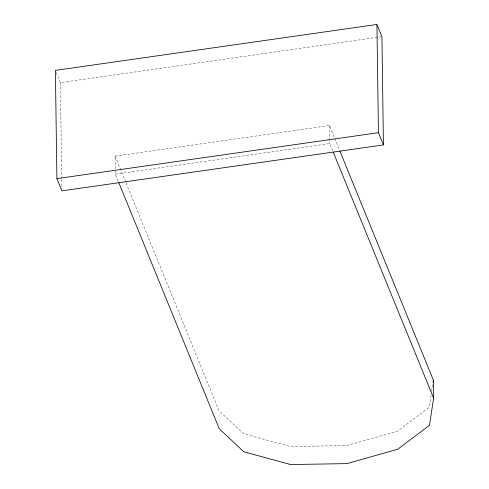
<?xml version="1.0" encoding="UTF-8"?>
<svg xmlns="http://www.w3.org/2000/svg" width="489" height="489" viewBox="0 0 489 489"><rect width="100%" height="100%" fill="white"/><g stroke="black" fill="none" stroke-linecap="round" stroke-linejoin="round"><path stroke-width="0.37" stroke-dasharray="2.44 1.83" d="M431.066 395.167L429.238 407.227L397.502 431.2L346.652 445.577L290.319 446.512L243.595 433.755L218.999 410.723L126.076 183.014M431.64 391.402L432.783 383.865M56.223 72.427L60.385 82.629L381.169 36.791M118.246 181.254L115.361 174.182L115.111 156.144L329.47 125.514L339.568 150.27M115.361 174.182L329.72 143.558L332.606 150.624M115.111 156.144L125.783 182.305M329.47 125.514L329.72 143.558M60.385 82.629L61.724 178.662M61.736 179.426L61.865 188.571"/><path stroke-width="0.73" d="M433.016 382.355L433.358 380.094L339.855 150.973M433.358 380.094L433.609 398.132L429.489 425.271L397.753 449.238L346.903 463.615L290.57 464.55L243.846 451.793L219.249 428.761L118.821 182.666M376.927 24.45L55.391 70.392L56.901 178.619L61.895 190.857L383.437 144.915L381.921 36.687L376.927 24.45L378.443 132.684L383.437 144.915M56.901 178.619L378.443 132.684M333.18 152.042L433.609 398.132"/></g></svg>
